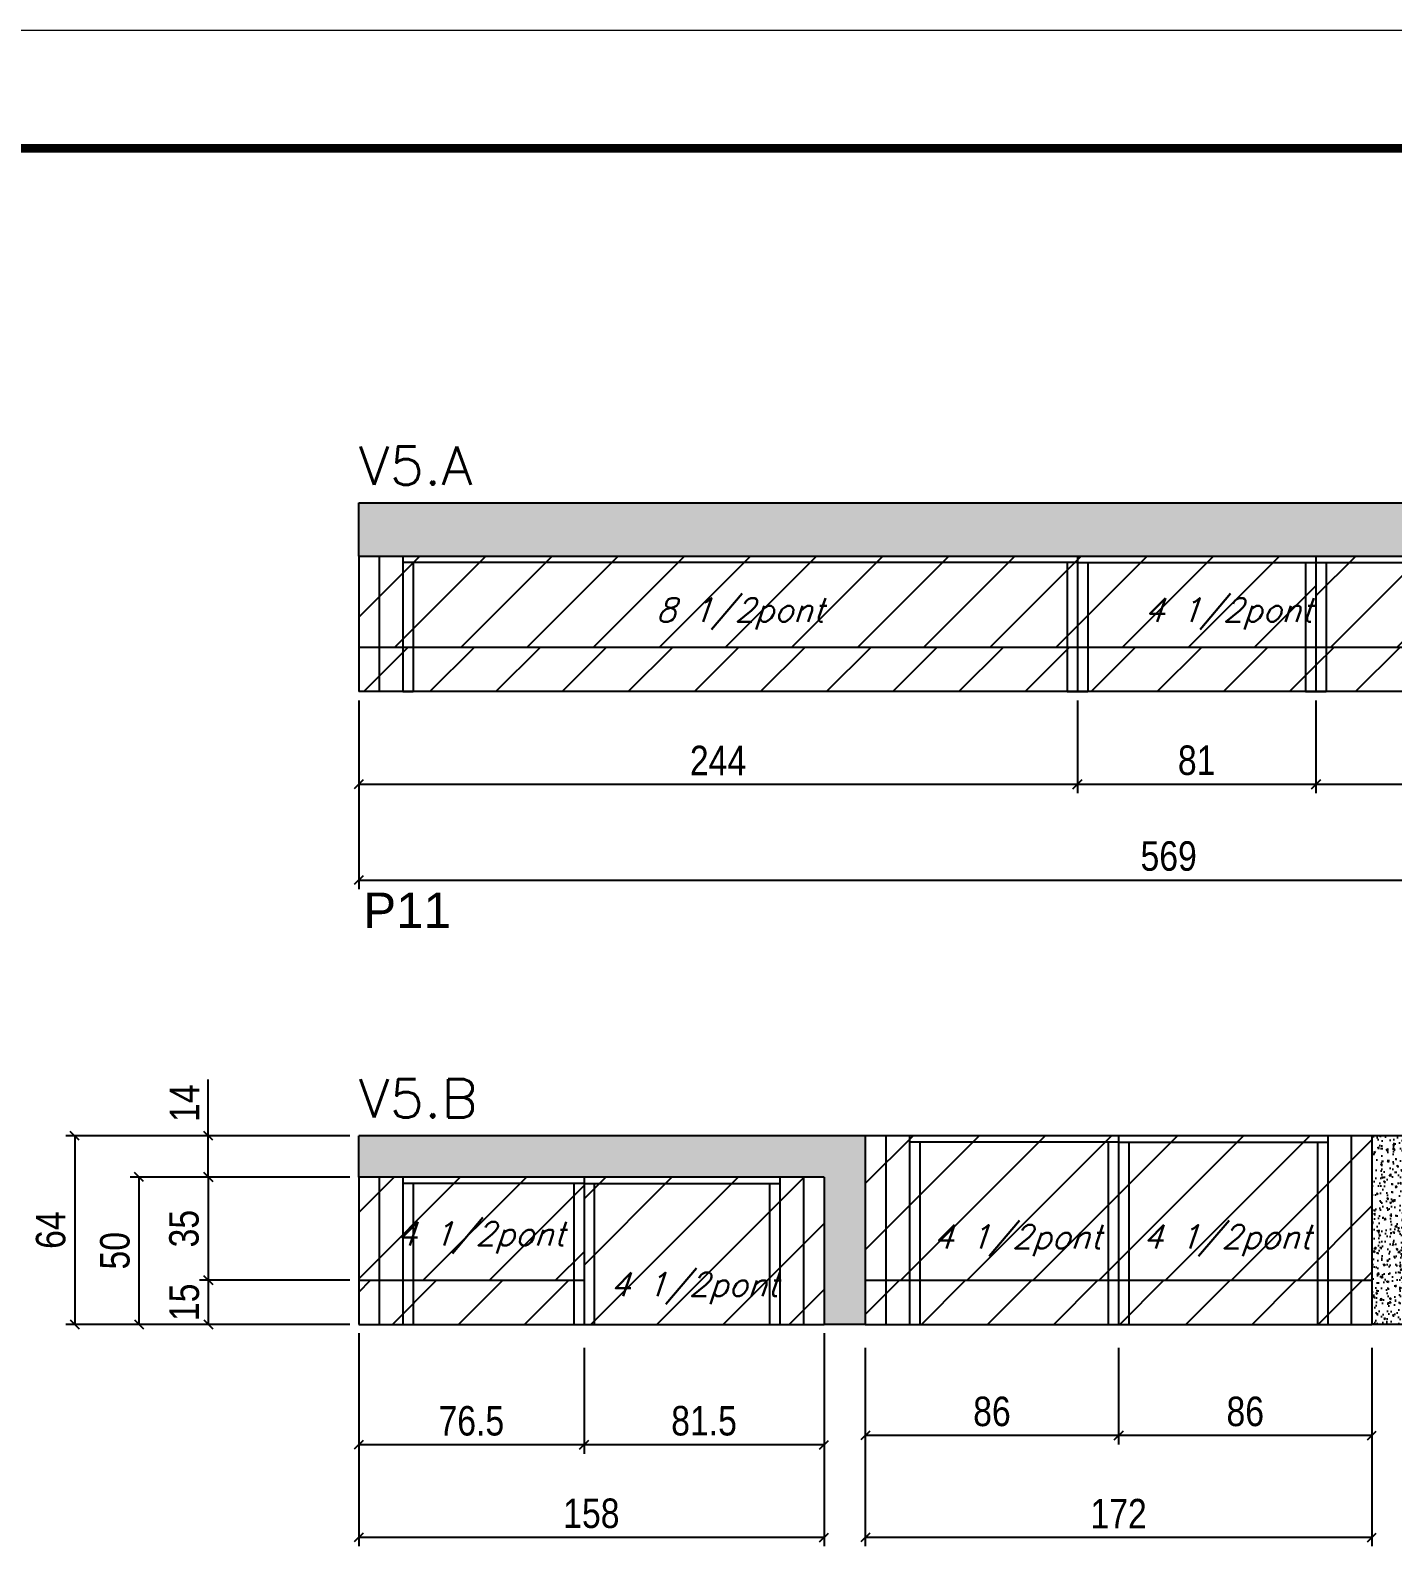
# Model space of a CAD drawing. Extents: x -10448 to -1189, y -11772 to 17235.
# Drawn here: x -9928 to -9466, y 12881 to 13399 of the extents above; entities that cross this region are included whole.
import ezdxf

# ---------------------------------------------------------------- set-up
doc = ezdxf.new("R2010")
doc.units = 0
doc.linetypes.add('DASHED', pattern=[0.75, 0.5, -0.25])
for name, color, linetype in [('5', 5, 'Continuous'), ('COTA', 241, 'Continuous'), ('Painéis', 200, 'Continuous'), ('Reaproveitamento', 251, 'Continuous'), ('SARR_2.2x7', 40, 'Continuous'), ('SARR_3.5x7', 81, 'Continuous'), ('texto', 7, 'Continuous')]:
    doc.layers.add(name, color=color, linetype=linetype)
for name, color, linetype, lineweight in [('Folhas', 255, 'Continuous', 9), ('SARRAFO DE PRESSAO', 251, 'DASHED', 9), ('Texto Seção', 7, 'Continuous', 15)]:
    doc.layers.add(name, color=color, linetype=linetype, lineweight=lineweight)
doc.styles.add('COTA TECNICA', font='techl___.ttf', dxfattribs={"height": 10})
doc.styles.add('REGUA-120', font='ROMANS.shx', dxfattribs={"height": 15})
doc.styles.add('Romans', font='romans.shx')
doc.styles.get("Standard").update_dxf_attribs({"font": 'arial.ttf'})
doc.dimstyles.new('PAINEL', dxfattribs={"dimtxt": 10, "dimasz": 3, "dimexe": 3, "dimexo": 3, "dimgap": 3, "dimtad": 1, "dimdec": 1, "dimzin": 12, "dimdsep": 46, "dimtxsty": 'COTA TECNICA', "dimblk1": 'OBLIQUE', "dimblk2": 'OBLIQUE', "dimsah": 1, "dimcen": 0.9, "dimclrd": 4, "dimclre": 4, "dimclrt": 240, "dimadec": 1, "dimazin": 3, "dimtfac": 1, "dimtdec": 1, "dimtmove": 0, "dimatfit": 3, "dimfxl": 1, "dimtolj": 1, "dimtzin": 12, "dimarcsym": 0})
pattern_1 = [(45, (-1598.5, 0), (-11.22532, 11.22532), [])]
pattern_2 = [(45, (-1593.5, 0), (-11.22532, 11.22532), [])]

# ---------------------------------------------------------------- blocks, each defined once
blk = doc.blocks.new('9999999999')
at = {"layer": 'Folhas'}
blk.add_lwpolyline([(98138.98, 34190.21), (99623.98, 34190.21), (99623.98, 35240.21), (98138.98, 35240.21)], close=True, dxfattribs=at)
at = {"layer": 'Folhas', "color": 30, "const_width": 3}
blk.add_lwpolyline([(98213.98, 34230.21), (99583.98, 34230.21), (99583.98, 35200.21), (98213.98, 35200.21)], close=True, dxfattribs=at)
blk = doc.blocks.new('_Oblique')
at = {"color": 0, "linetype": 'ByBlock', "lineweight": -2}
blk.add_line((-0.5, -0.5), (0.5, 0.5), dxfattribs=at)
blk = doc.blocks.new('*D255')
at = {"layer": 'COTA', "color": 4, "linetype": 'ByBlock', "lineweight": -2, "transparency": 16777216}
for p, q in [((-9817.01, 13171.16), (-9817.01, 13139.7)), ((-9573.01, 13171.16), (-9573.01, 13139.7)), ((-9817.01, 13142.7), (-9573.01, 13142.7))]:
    blk.add_line(p, q, dxfattribs=at)
at = {"layer": 'Defpoints', "color": 0, "linetype": 'ByBlock', "transparency": 16777216}
for p in [(-9817.01, 13174.16), (-9573.01, 13174.16), (-9573.01, 13142.7)]:
    blk.add_point(p, dxfattribs=at)
at = {"layer": 'COTA', "color": 4, "linetype": 'ByBlock', "lineweight": -2, "transparency": 16777216, "xscale": 3, "yscale": 3, "zscale": 3, "rotation": 180}
blk.add_blockref('_Oblique', (-9817.01, 13142.7), dxfattribs=at)
at = {"layer": 'COTA', "color": 4, "linetype": 'ByBlock', "lineweight": -2, "transparency": 16777216, "xscale": 3, "yscale": 3, "zscale": 3}
blk.add_blockref('_Oblique', (-9573.01, 13142.7), dxfattribs=at)
at = {"layer": 'COTA', "color": 240, "linetype": 'ByBlock', "transparency": 16777216, "insert": (-9695.01, 13150.77), "char_height": 10, "attachment_point": 5, "style": 'COTA TECNICA'}
blk.add_mtext('\\A1;244', dxfattribs=at)
blk = doc.blocks.new('*D256')
at = {"layer": 'COTA', "color": 4, "linetype": 'ByBlock', "lineweight": -2, "transparency": 16777216}
for p, q in [((-9573.01, 13171.16), (-9573.01, 13139.7)), ((-9492.01, 13171.16), (-9492.01, 13139.7)), ((-9573.01, 13142.7), (-9492.01, 13142.7))]:
    blk.add_line(p, q, dxfattribs=at)
at = {"layer": 'Defpoints', "color": 0, "linetype": 'ByBlock', "transparency": 16777216}
for p in [(-9573.01, 13174.16), (-9492.01, 13174.16), (-9492.01, 13142.7)]:
    blk.add_point(p, dxfattribs=at)
at = {"layer": 'COTA', "color": 4, "linetype": 'ByBlock', "lineweight": -2, "transparency": 16777216, "xscale": 3, "yscale": 3, "zscale": 3, "rotation": 180}
blk.add_blockref('_Oblique', (-9573.01, 13142.7), dxfattribs=at)
at = {"layer": 'COTA', "color": 4, "linetype": 'ByBlock', "lineweight": -2, "transparency": 16777216, "xscale": 3, "yscale": 3, "zscale": 3}
blk.add_blockref('_Oblique', (-9492.01, 13142.7), dxfattribs=at)
at = {"layer": 'COTA', "color": 240, "linetype": 'ByBlock', "transparency": 16777216, "insert": (-9532.51, 13150.79), "char_height": 10, "attachment_point": 5, "style": 'COTA TECNICA'}
blk.add_mtext('\\A1;81', dxfattribs=at)
blk = doc.blocks.new('*D257')
at = {"layer": 'COTA', "color": 4, "linetype": 'ByBlock', "lineweight": -2, "transparency": 16777216}
for p, q in [((-9492.01, 13171.16), (-9492.01, 13139.7)), ((-9248.01, 13171.16), (-9248.01, 13139.7)), ((-9492.01, 13142.7), (-9248.01, 13142.7))]:
    blk.add_line(p, q, dxfattribs=at)
at = {"layer": 'Defpoints', "color": 0, "linetype": 'ByBlock', "transparency": 16777216}
for p in [(-9492.01, 13174.16), (-9248.01, 13174.16), (-9248.01, 13142.7)]:
    blk.add_point(p, dxfattribs=at)
at = {"layer": 'COTA', "color": 4, "linetype": 'ByBlock', "lineweight": -2, "transparency": 16777216, "xscale": 3, "yscale": 3, "zscale": 3, "rotation": 180}
blk.add_blockref('_Oblique', (-9492.01, 13142.7), dxfattribs=at)
at = {"layer": 'COTA', "color": 4, "linetype": 'ByBlock', "lineweight": -2, "transparency": 16777216, "xscale": 3, "yscale": 3, "zscale": 3}
blk.add_blockref('_Oblique', (-9248.01, 13142.7), dxfattribs=at)
at = {"layer": 'COTA', "color": 240, "linetype": 'ByBlock', "transparency": 16777216, "insert": (-9370.01, 13150.77), "char_height": 10, "attachment_point": 5, "style": 'COTA TECNICA'}
blk.add_mtext('\\A1;244', dxfattribs=at)
blk = doc.blocks.new('*D258')
at = {"layer": 'COTA', "color": 4, "linetype": 'ByBlock', "lineweight": -2, "transparency": 16777216}
for p, q in [((-9817.01, 13156.16), (-9817.01, 13107.14)), ((-9248.01, 13156.16), (-9248.01, 13107.14)), ((-9817.01, 13110.14), (-9248.01, 13110.14))]:
    blk.add_line(p, q, dxfattribs=at)
at = {"layer": 'Defpoints', "color": 0, "linetype": 'ByBlock', "transparency": 16777216}
for p in [(-9817.01, 13159.16), (-9248.01, 13159.16), (-9248.01, 13110.14)]:
    blk.add_point(p, dxfattribs=at)
at = {"layer": 'COTA', "color": 4, "linetype": 'ByBlock', "lineweight": -2, "transparency": 16777216, "xscale": 3, "yscale": 3, "zscale": 3, "rotation": 180}
blk.add_blockref('_Oblique', (-9817.01, 13110.14), dxfattribs=at)
at = {"layer": 'COTA', "color": 4, "linetype": 'ByBlock', "lineweight": -2, "transparency": 16777216, "xscale": 3, "yscale": 3, "zscale": 3}
blk.add_blockref('_Oblique', (-9248.01, 13110.14), dxfattribs=at)
at = {"layer": 'COTA', "color": 240, "linetype": 'ByBlock', "transparency": 16777216, "insert": (-9542.01, 13118.28), "char_height": 10, "attachment_point": 5, "style": 'COTA TECNICA'}
blk.add_mtext('\\A1;569', dxfattribs=at)
blk = doc.blocks.new('*D242')
at = {"layer": 'COTA', "color": 4, "linetype": 'ByBlock', "lineweight": -2, "transparency": 16777216}
for p, q in [((-9740.51, 12951.39), (-9740.51, 12915.51)), ((-9659.01, 12951.39), (-9659.01, 12915.51)), ((-9659.01, 12918.51), (-9740.51, 12918.51))]:
    blk.add_line(p, q, dxfattribs=at)
at = {"layer": 'Defpoints', "color": 0, "linetype": 'ByBlock', "transparency": 16777216}
for p in [(-9740.51, 12954.39), (-9659.01, 12954.39), (-9740.51, 12918.51)]:
    blk.add_point(p, dxfattribs=at)
at = {"layer": 'COTA', "color": 4, "linetype": 'ByBlock', "lineweight": -2, "transparency": 16777216, "xscale": 3, "yscale": 3, "zscale": 3, "rotation": 180}
blk.add_blockref('_Oblique', (-9740.51, 12918.51), dxfattribs=at)
at = {"layer": 'COTA', "color": 4, "linetype": 'ByBlock', "lineweight": -2, "transparency": 16777216, "xscale": 3, "yscale": 3, "zscale": 3}
blk.add_blockref('_Oblique', (-9659.01, 12918.51), dxfattribs=at)
at = {"layer": 'COTA', "color": 240, "linetype": 'ByBlock', "transparency": 16777216, "insert": (-9699.76, 12926.64), "char_height": 10, "attachment_point": 5, "style": 'COTA TECNICA'}
blk.add_mtext('\\A1;81.5', dxfattribs=at)
blk = doc.blocks.new('*D243')
at = {"layer": 'COTA', "color": 4, "linetype": 'ByBlock', "lineweight": -2, "transparency": 16777216}
for p, q in [((-9817.01, 12951.39), (-9817.01, 12915.51)), ((-9740.51, 12951.39), (-9740.51, 12915.51)), ((-9740.51, 12918.51), (-9817.01, 12918.51))]:
    blk.add_line(p, q, dxfattribs=at)
at = {"layer": 'Defpoints', "color": 0, "linetype": 'ByBlock', "transparency": 16777216}
for p in [(-9817.01, 12954.39), (-9740.51, 12954.39), (-9817.01, 12918.51)]:
    blk.add_point(p, dxfattribs=at)
at = {"layer": 'COTA', "color": 4, "linetype": 'ByBlock', "lineweight": -2, "transparency": 16777216, "xscale": 3, "yscale": 3, "zscale": 3, "rotation": 180}
blk.add_blockref('_Oblique', (-9817.01, 12918.51), dxfattribs=at)
at = {"layer": 'COTA', "color": 4, "linetype": 'ByBlock', "lineweight": -2, "transparency": 16777216, "xscale": 3, "yscale": 3, "zscale": 3}
blk.add_blockref('_Oblique', (-9740.51, 12918.51), dxfattribs=at)
at = {"layer": 'COTA', "color": 240, "linetype": 'ByBlock', "transparency": 16777216, "insert": (-9778.76, 12926.62), "char_height": 10, "attachment_point": 5, "style": 'COTA TECNICA'}
blk.add_mtext('\\A1;76.5', dxfattribs=at)
blk = doc.blocks.new('*D244')
at = {"layer": 'COTA', "color": 4, "linetype": 'ByBlock', "lineweight": -2, "transparency": 16777216}
for p, q in [((-9817.01, 12956.39), (-9817.01, 12884.1)), ((-9659.01, 12956.39), (-9659.01, 12884.1)), ((-9659.01, 12887.1), (-9817.01, 12887.1))]:
    blk.add_line(p, q, dxfattribs=at)
at = {"layer": 'Defpoints', "color": 0, "linetype": 'ByBlock', "transparency": 16777216}
for p in [(-9817.01, 12959.39), (-9659.01, 12959.39), (-9817.01, 12887.1)]:
    blk.add_point(p, dxfattribs=at)
at = {"layer": 'COTA', "color": 4, "linetype": 'ByBlock', "lineweight": -2, "transparency": 16777216, "xscale": 3, "yscale": 3, "zscale": 3, "rotation": 180}
blk.add_blockref('_Oblique', (-9817.01, 12887.1), dxfattribs=at)
at = {"layer": 'COTA', "color": 4, "linetype": 'ByBlock', "lineweight": -2, "transparency": 16777216, "xscale": 3, "yscale": 3, "zscale": 3}
blk.add_blockref('_Oblique', (-9659.01, 12887.1), dxfattribs=at)
at = {"layer": 'COTA', "color": 240, "linetype": 'ByBlock', "transparency": 16777216, "insert": (-9738.01, 12895.23), "char_height": 10, "attachment_point": 5, "style": 'COTA TECNICA'}
blk.add_mtext('\\A1;158', dxfattribs=at)
blk = doc.blocks.new('*D260')
at = {"layer": 'COTA', "color": 4, "linetype": 'ByBlock', "lineweight": -2, "transparency": 16777216}
for p, q in [((-9820.01, 13009.39), (-9871.06, 13009.39)), ((-9868.06, 13009.39), (-9868.06, 12974.39)), ((-9820.01, 12974.39), (-9871.06, 12974.39))]:
    blk.add_line(p, q, dxfattribs=at)
at = {"layer": 'Defpoints', "color": 0, "linetype": 'ByBlock', "transparency": 16777216}
for p in [(-9817.01, 13009.39), (-9868.06, 12974.39), (-9817.01, 12974.39)]:
    blk.add_point(p, dxfattribs=at)
at = {"layer": 'COTA', "color": 4, "linetype": 'ByBlock', "lineweight": -2, "transparency": 16777216, "xscale": 3, "yscale": 3, "zscale": 3}
for p, rotation in [((-9868.06, 13009.39), 90), ((-9868.06, 12974.39), 270)]:
    blk.add_blockref('_Oblique', p, dxfattribs=dict(at, rotation=rotation))
at = {"layer": 'COTA', "color": 240, "linetype": 'ByBlock', "transparency": 16777216, "insert": (-9876.28, 12991.89), "char_height": 10, "attachment_point": 5, "rotation": 90, "style": 'COTA TECNICA'}
blk.add_mtext('\\A1;35', dxfattribs=at)
blk = doc.blocks.new('*D261')
at = {"layer": 'COTA', "color": 4, "linetype": 'ByBlock', "lineweight": -2, "transparency": 16777216}
for p, q in [((-9868.06, 13023.39), (-9868.06, 13042.51)), ((-9820.01, 13023.39), (-9871.06, 13023.39)), ((-9868.06, 13009.39), (-9868.06, 13023.39)), ((-9820.01, 13009.39), (-9871.06, 13009.39))]:
    blk.add_line(p, q, dxfattribs=at)
at = {"layer": 'Defpoints', "color": 0, "linetype": 'ByBlock', "transparency": 16777216}
for p in [(-9868.06, 13023.39), (-9817.01, 13023.39), (-9817.01, 13009.39)]:
    blk.add_point(p, dxfattribs=at)
at = {"layer": 'COTA', "color": 4, "linetype": 'ByBlock', "lineweight": -2, "transparency": 16777216, "xscale": 3, "yscale": 3, "zscale": 3}
for p, rotation in [((-9868.06, 13023.39), 90), ((-9868.06, 13009.39), 270)]:
    blk.add_blockref('_Oblique', p, dxfattribs=dict(at, rotation=rotation))
at = {"layer": 'COTA', "color": 240, "linetype": 'ByBlock', "transparency": 16777216, "insert": (-9876.13, 13034.45), "char_height": 10, "attachment_point": 5, "rotation": 90, "style": 'COTA TECNICA'}
blk.add_mtext('\\A1;14', dxfattribs=at)
blk = doc.blocks.new('*D245')
at = {"layer": 'COTA', "color": 4, "linetype": 'ByBlock', "lineweight": -2, "transparency": 16777216}
for p, q in [((-9820.01, 13023.39), (-9916.43, 13023.39)), ((-9913.43, 13023.39), (-9913.43, 12959.39)), ((-9820.01, 12959.39), (-9916.43, 12959.39))]:
    blk.add_line(p, q, dxfattribs=at)
at = {"layer": 'Defpoints', "color": 0, "linetype": 'ByBlock', "transparency": 16777216}
for p in [(-9817.01, 13023.39), (-9913.43, 12959.39), (-9817.01, 12959.39)]:
    blk.add_point(p, dxfattribs=at)
at = {"layer": 'COTA', "color": 4, "linetype": 'ByBlock', "lineweight": -2, "transparency": 16777216, "xscale": 3, "yscale": 3, "zscale": 3}
for p, rotation in [((-9913.43, 13023.39), 90), ((-9913.43, 12959.39), 270)]:
    blk.add_blockref('_Oblique', p, dxfattribs=dict(at, rotation=rotation))
at = {"layer": 'COTA', "color": 240, "linetype": 'ByBlock', "transparency": 16777216, "insert": (-9921.53, 12991.39), "char_height": 10, "attachment_point": 5, "rotation": 90, "style": 'COTA TECNICA'}
blk.add_mtext('\\A1;64', dxfattribs=at)
blk = doc.blocks.new('*D246')
at = {"layer": 'COTA', "color": 4, "linetype": 'ByBlock', "lineweight": -2, "transparency": 16777216}
for p, q in [((-9559.01, 12951.39), (-9559.01, 12918.69)), ((-9473.01, 12951.39), (-9473.01, 12918.69)), ((-9473.01, 12921.69), (-9559.01, 12921.69))]:
    blk.add_line(p, q, dxfattribs=at)
at = {"layer": 'Defpoints', "color": 0, "linetype": 'ByBlock', "transparency": 16777216}
for p in [(-9559.01, 12954.39), (-9473.01, 12954.39), (-9559.01, 12921.69)]:
    blk.add_point(p, dxfattribs=at)
at = {"layer": 'COTA', "color": 4, "linetype": 'ByBlock', "lineweight": -2, "transparency": 16777216, "xscale": 3, "yscale": 3, "zscale": 3, "rotation": 180}
blk.add_blockref('_Oblique', (-9559.01, 12921.69), dxfattribs=at)
at = {"layer": 'COTA', "color": 4, "linetype": 'ByBlock', "lineweight": -2, "transparency": 16777216, "xscale": 3, "yscale": 3, "zscale": 3}
blk.add_blockref('_Oblique', (-9473.01, 12921.69), dxfattribs=at)
at = {"layer": 'COTA', "color": 240, "linetype": 'ByBlock', "transparency": 16777216, "insert": (-9516.01, 12929.81), "char_height": 10, "attachment_point": 5, "style": 'COTA TECNICA'}
blk.add_mtext('\\A1;86', dxfattribs=at)
blk = doc.blocks.new('*D247')
at = {"layer": 'COTA', "color": 4, "linetype": 'ByBlock', "lineweight": -2, "transparency": 16777216}
for p, q in [((-9645.01, 12951.39), (-9645.01, 12918.69)), ((-9559.01, 12951.39), (-9559.01, 12918.69)), ((-9559.01, 12921.69), (-9645.01, 12921.69))]:
    blk.add_line(p, q, dxfattribs=at)
at = {"layer": 'Defpoints', "color": 0, "linetype": 'ByBlock', "transparency": 16777216}
for p in [(-9645.01, 12954.39), (-9559.01, 12954.39), (-9645.01, 12921.69)]:
    blk.add_point(p, dxfattribs=at)
at = {"layer": 'COTA', "color": 4, "linetype": 'ByBlock', "lineweight": -2, "transparency": 16777216, "xscale": 3, "yscale": 3, "zscale": 3, "rotation": 180}
blk.add_blockref('_Oblique', (-9645.01, 12921.69), dxfattribs=at)
at = {"layer": 'COTA', "color": 4, "linetype": 'ByBlock', "lineweight": -2, "transparency": 16777216, "xscale": 3, "yscale": 3, "zscale": 3}
blk.add_blockref('_Oblique', (-9559.01, 12921.69), dxfattribs=at)
at = {"layer": 'COTA', "color": 240, "linetype": 'ByBlock', "transparency": 16777216, "insert": (-9602.01, 12929.81), "char_height": 10, "attachment_point": 5, "style": 'COTA TECNICA'}
blk.add_mtext('\\A1;86', dxfattribs=at)
blk = doc.blocks.new('*D248')
at = {"layer": 'COTA', "color": 4, "linetype": 'ByBlock', "lineweight": -2, "transparency": 16777216}
for p, q in [((-9645.01, 12921.39), (-9645.01, 12884.1)), ((-9473.01, 12921.39), (-9473.01, 12884.1)), ((-9473.01, 12887.1), (-9645.01, 12887.1))]:
    blk.add_line(p, q, dxfattribs=at)
at = {"layer": 'Defpoints', "color": 0, "linetype": 'ByBlock', "transparency": 16777216}
for p in [(-9645.01, 12924.39), (-9473.01, 12924.39), (-9645.01, 12887.1)]:
    blk.add_point(p, dxfattribs=at)
at = {"layer": 'COTA', "color": 4, "linetype": 'ByBlock', "lineweight": -2, "transparency": 16777216, "xscale": 3, "yscale": 3, "zscale": 3, "rotation": 180}
blk.add_blockref('_Oblique', (-9645.01, 12887.1), dxfattribs=at)
at = {"layer": 'COTA', "color": 4, "linetype": 'ByBlock', "lineweight": -2, "transparency": 16777216, "xscale": 3, "yscale": 3, "zscale": 3}
blk.add_blockref('_Oblique', (-9473.01, 12887.1), dxfattribs=at)
at = {"layer": 'COTA', "color": 240, "linetype": 'ByBlock', "transparency": 16777216, "insert": (-9559.01, 12895.17), "char_height": 10, "attachment_point": 5, "style": 'COTA TECNICA'}
blk.add_mtext('\\A1;172', dxfattribs=at)
blk = doc.blocks.new('*D249')
at = {"layer": 'COTA', "color": 4, "lineweight": -2, "transparency": 16777216}
for p, q in [((-9820.01, 12974.39), (-9871.06, 12974.39)), ((-9868.06, 12974.39), (-9868.06, 12959.39)), ((-9820.01, 12959.39), (-9871.06, 12959.39))]:
    blk.add_line(p, q, dxfattribs=at)
at = {"layer": 'Defpoints', "color": 0, "transparency": 16777216}
for p in [(-9817.01, 12974.39), (-9868.06, 12959.39), (-9817.01, 12959.39)]:
    blk.add_point(p, dxfattribs=at)
at = {"layer": 'COTA', "color": 4, "lineweight": -2, "transparency": 16777216, "xscale": 3, "yscale": 3, "zscale": 3}
for p, rotation in [((-9868.06, 12974.39), 90), ((-9868.06, 12959.39), 270)]:
    blk.add_blockref('_Oblique', p, dxfattribs=dict(at, rotation=rotation))
at = {"layer": 'COTA', "color": 240, "transparency": 16777216, "insert": (-9876.17, 12966.89), "char_height": 10, "attachment_point": 5, "rotation": 90, "style": 'COTA TECNICA'}
blk.add_mtext('\\A1;15', dxfattribs=at)
blk = doc.blocks.new('*D266')
at = {"layer": 'COTA', "color": 4, "lineweight": -2, "transparency": 16777216}
for p, q in [((-9820.01, 13009.39), (-9894.62, 13009.39)), ((-9891.62, 13009.39), (-9891.62, 12959.39)), ((-9820.01, 12959.39), (-9894.62, 12959.39))]:
    blk.add_line(p, q, dxfattribs=at)
at = {"layer": 'Defpoints', "color": 0, "transparency": 16777216}
for p in [(-9817.01, 13009.39), (-9891.62, 12959.39), (-9817.01, 12959.39)]:
    blk.add_point(p, dxfattribs=at)
at = {"layer": 'COTA', "color": 4, "lineweight": -2, "transparency": 16777216, "xscale": 3, "yscale": 3, "zscale": 3}
for p, rotation in [((-9891.62, 13009.39), 90), ((-9891.62, 12959.39), 270)]:
    blk.add_blockref('_Oblique', p, dxfattribs=dict(at, rotation=rotation))
at = {"layer": 'COTA', "color": 240, "transparency": 16777216, "insert": (-9899.73, 12984.39), "char_height": 10, "attachment_point": 5, "rotation": 90, "style": 'COTA TECNICA'}
blk.add_mtext('\\A1;50', dxfattribs=at)

msp = doc.modelspace()

# ---------------------------------------------------------------- hatches: boundary and pattern name
at = {"layer": 'COTA', "linetype": 'ByBlock'}
h = msp.add_hatch(dxfattribs=at)
h.set_pattern_fill('AR-CONC', color=256, scale=0.03)
h.set_pattern_definition([(50, (-142652.7827, -19539.893), (5.46554007, -0.47817257), [0.5715, -6.2865]), (355, (-142652.7827, -19539.893), (-1.05730264, 5.73170536), [0.4572, -5.02921753]), (100.4514447, (-142652.327, -19539.9327), (4.40823741, 5.25353256), [0.48570026, -5.34270734]), (46.1842, (-142652.783, -19538.369), (8.13237123, -1.26126984), [0.85725, -9.42975]), (96.6355576, (-142652.105, -19538.474), (7.122124, 7.42278374), [0.7285507, -8.01406824]), (351.184151, (-142652.783, -19538.369), (7.122124, 7.42278374), [0.685799, -7.54379196]), (21, (-142652.0207, -19538.75), (4.54843174, -3.06795595), [0.5715, -6.2865]), (326, (-142652.0207, -19538.75), (1.85406085, 5.52563898), [0.4572, -5.0292]), (71.451445, (-142651.6417, -19539.0055), (6.40249258, 2.45768307), [0.48570026, -5.34269813]), (37.5, (-142652.7827, -19539.8929), (0.092658098, 2.536651166), [0, -4.96824, 0, -5.1054, 0, -5.04825]), (7.5, (-142652.7827, -19539.8929), (2.004589875, 3.005417245), [0, -2.91084, 0, -4.85394, 0, -1.92405]), (327.5, (-142654.482, -19539.8929), (4.067717855, -0.17186232), [0, -1.905, 0, -5.9436, 0, -7.8867]), (317.5, (-142655.244, -19539.893), (4.44387544, 0.76279473), [0, -2.4765, 0, -3.94716, 0, -5.6007])])
h.paths.add_polyline_path([(-9817.01, 13238.16), (-9817.01, 13220.16), (-9248.01, 13220.16), (-9248.01, 13238.16)])
h = msp.add_hatch(dxfattribs=at)
h.set_pattern_fill('AR-CONC', color=256, scale=0.03)
h.set_pattern_definition([(50, (-142652.7827, -18395.9775), (5.46554007, -0.47817257), [0.5715, -6.2865]), (355, (-142652.7827, -18395.9775), (-1.05730264, 5.73170536), [0.4572, -5.02921753]), (100.4514447, (-142652.327, -18396.0174), (4.40823741, 5.25353256), [0.48570026, -5.34270734]), (46.1842, (-142652.783, -18394.4535), (8.13237123, -1.26126984), [0.85725, -9.42975]), (96.6355576, (-142652.105, -18394.559), (7.122124, 7.42278374), [0.7285507, -8.01406824]), (351.184151, (-142652.783, -18394.4535), (7.122124, 7.42278374), [0.685799, -7.54379196]), (21, (-142652.0207, -18394.8345), (4.54843174, -3.06795595), [0.5715, -6.2865]), (326, (-142652.0207, -18394.8345), (1.85406085, 5.52563898), [0.4572, -5.0292]), (71.451445, (-142651.6417, -18395.09), (6.40249258, 2.45768307), [0.48570026, -5.34269813]), (37.5, (-142652.7827, -18395.9775), (0.092658098, 2.536651166), [0, -4.96824, 0, -5.1054, 0, -5.04825]), (7.5, (-142652.7827, -18395.9775), (2.004589875, 3.005417245), [0, -2.91084, 0, -4.85394, 0, -1.92405]), (327.5, (-142654.482, -18395.9775), (4.067717855, -0.17186232), [0, -1.905, 0, -5.9436, 0, -7.8867]), (317.5, (-142655.244, -18395.9775), (4.44387544, 0.76279473), [0, -2.4765, 0, -3.94716, 0, -5.6007])])
h.paths.add_polyline_path([(-9659.01, 12959.39), (-9645.01, 12959.39), (-9645.01, 13023.39), (-9817.01, 13023.39), (-9817.01, 13009.39), (-9659.01, 13009.39)])
h = msp.add_hatch(dxfattribs=at)
h.set_pattern_fill('AR-CONC', color=256, scale=0.03)
h.set_pattern_definition([(50, (-142647.7827, -18395.9775), (5.46554007, -0.47817257), [0.5715, -6.2865]), (355, (-142647.7827, -18395.9775), (-1.05730264, 5.73170536), [0.4572, -5.02921753]), (100.4514447, (-142647.327, -18396.0174), (4.40823741, 5.25353256), [0.48570026, -5.34270734]), (46.1842, (-142647.783, -18394.4535), (8.13237123, -1.26126984), [0.85725, -9.42975]), (96.6355576, (-142647.105, -18394.559), (7.122124, 7.42278374), [0.7285507, -8.01406824]), (351.184151, (-142647.783, -18394.4535), (7.122124, 7.42278374), [0.685799, -7.54379196]), (21, (-142647.0207, -18394.8345), (4.54843174, -3.06795595), [0.5715, -6.2865]), (326, (-142647.0207, -18394.8345), (1.85406085, 5.52563898), [0.4572, -5.0292]), (71.451445, (-142646.6417, -18395.09), (6.40249258, 2.45768307), [0.48570026, -5.34269813]), (37.5, (-142647.7827, -18395.9775), (0.092658098, 2.536651166), [0, -4.96824, 0, -5.1054, 0, -5.04825]), (7.5, (-142647.7827, -18395.9775), (2.004589875, 3.005417245), [0, -2.91084, 0, -4.85394, 0, -1.92405]), (327.5, (-142649.482, -18395.9775), (4.067717855, -0.17186232), [0, -1.905, 0, -5.9436, 0, -7.8867]), (317.5, (-142650.244, -18395.9775), (4.44387544, 0.76279473), [0, -2.4765, 0, -3.94716, 0, -5.6007])])
h.paths.add_polyline_path([(-9473.01, 12959.39), (-9459.01, 12959.39), (-9459.01, 13023.39), (-9473.01, 13023.39)])
at = {"layer": 'Reaproveitamento'}
h = msp.add_hatch(dxfattribs=at)
h.set_pattern_fill('ANSI31', color=256, scale=5)
h.set_pattern_definition(pattern_1)
h.paths.add_polyline_path([(-9573.01, 13189.16), (-9573.01, 13220.16), (-9817.01, 13220.16), (-9817.01, 13189.16)])
h = msp.add_hatch(dxfattribs=at)
h.set_pattern_fill('ANSI31', color=256, scale=5)
h.set_pattern_definition(pattern_1)
h.paths.add_polyline_path([(-9492.01, 13189.16), (-9492.01, 13220.16), (-9573.01, 13220.16), (-9573.01, 13189.16)])
h = msp.add_hatch(dxfattribs=at)
h.set_pattern_fill('ANSI31', color=256, scale=5)
h.set_pattern_definition([(45, (-1617.5, 0), (-11.22532, 11.22532), [])])
h.paths.add_polyline_path([(-9248.01, 13189.16), (-9248.01, 13220.16), (-9492.01, 13220.16), (-9492.01, 13189.16)])
h = msp.add_hatch(dxfattribs=at)
h.set_pattern_fill('ANSI31', color=256, scale=5)
h.paths.add_polyline_path([(-9817.01, 13189.16), (-9817.01, 13174.16), (-9573.01, 13174.16), (-9573.01, 13189.16)])
h = msp.add_hatch(dxfattribs=at)
h.set_pattern_fill('ANSI31', color=256, scale=5)
h.paths.add_polyline_path([(-9492.01, 13174.16), (-9492.01, 13189.16), (-9573.01, 13189.16), (-9573.01, 13174.16)])
h = msp.add_hatch(dxfattribs=at)
h.set_pattern_fill('ANSI31', color=256, scale=5)
h.paths.add_polyline_path([(-9492.01, 13189.16), (-9492.01, 13174.16), (-9248.01, 13174.16), (-9248.01, 13189.16)])
h = msp.add_hatch(dxfattribs=at)
h.set_pattern_fill('ANSI31', color=256, scale=5)
h.set_pattern_definition(pattern_2)
h.paths.add_polyline_path([(-9645.01, 13023.39), (-9645.01, 12974.39), (-9559.01, 12974.39), (-9559.01, 13023.39)])
h = msp.add_hatch(dxfattribs=at)
h.set_pattern_fill('ANSI31', color=256, scale=5)
h.set_pattern_definition(pattern_2)
h.paths.add_polyline_path([(-9559.01, 13023.39), (-9559.01, 12974.39), (-9473.01, 12974.39), (-9473.01, 13023.39)])
h = msp.add_hatch(dxfattribs=at)
h.set_pattern_fill('ANSI31', color=256, scale=5)
h.set_pattern_definition(pattern_1)
h.paths.add_polyline_path([(-9740.51, 12974.39), (-9740.51, 13009.39), (-9817.01, 13009.39), (-9817.01, 12974.39)])
h = msp.add_hatch(dxfattribs=at)
h.set_pattern_fill('ANSI31', color=256, scale=5)
h.paths.add_polyline_path([(-9659.01, 12959.39), (-9659.01, 13009.39), (-9740.51, 13009.39), (-9740.51, 12959.39)])
h = msp.add_hatch(dxfattribs=at)
h.set_pattern_fill('ANSI31', color=256, scale=5)
h.paths.add_polyline_path([(-9740.51, 12959.39), (-9740.51, 12974.39), (-9817.01, 12974.39), (-9817.01, 12959.39)])
h = msp.add_hatch(dxfattribs=at)
h.set_pattern_fill('ANSI31', color=256, scale=5)
h.paths.add_polyline_path([(-9645.01, 12974.39), (-9645.01, 12959.39), (-9559.01, 12959.39), (-9559.01, 12974.39)])
h = msp.add_hatch(dxfattribs=at)
h.set_pattern_fill('ANSI31', color=256, scale=5)
h.paths.add_polyline_path([(-9473.01, 12959.39), (-9473.01, 12974.39), (-9559.01, 12974.39), (-9559.01, 12959.39)])

# ---------------------------------------------------------------- linework, layer by layer
at = {"layer": 'COTA', "linetype": 'ByBlock'}
for p, q in [((-9817.01, 13220.16), (-9817.01, 13238.16)), ((-9817.01, 13238.16), (-9248.01, 13238.16)), ((-9645.01, 13023.39), (-9817.01, 13023.39)), ((-9817.01, 13009.39), (-9817.01, 13023.39)), ((-9459.01, 13023.39), (-9473.01, 13023.39)), ((-9645.01, 12959.39), (-9659.01, 12959.39)), ((-9459.01, 12959.39), (-9473.01, 12959.39))]:
    msp.add_line(p, q, dxfattribs=at)
at = {"layer": 'Painéis'}
for p, q in [((-9817.01, 13220.16), (-9248.01, 13220.16)), ((-9817.01, 13220.16), (-9817.01, 13174.16)), ((-9573.01, 13220.16), (-9573.01, 13174.16)), ((-9492.01, 13220.16), (-9492.01, 13174.16)), ((-9248.01, 13189.16), (-9817.01, 13189.16)), ((-9248.01, 13174.16), (-9817.01, 13174.16)), ((-9473.01, 13023.39), (-9645.01, 13023.39)), ((-9645.01, 13023.39), (-9645.01, 12959.39)), ((-9559.01, 13023.39), (-9559.01, 12959.39)), ((-9473.01, 13023.39), (-9473.01, 12959.39)), ((-9659.01, 13009.39), (-9817.01, 13009.39)), ((-9817.01, 13009.39), (-9817.01, 12959.39)), ((-9740.51, 13009.39), (-9740.51, 12959.39)), ((-9659.01, 13009.39), (-9659.01, 12959.39)), ((-9817.01, 12974.39), (-9740.51, 12974.39)), ((-9645.01, 12974.39), (-9473.01, 12974.39)), ((-9817.01, 12959.39), (-9659.01, 12959.39)), ((-9645.01, 12959.39), (-9473.01, 12959.39))]:
    msp.add_line(p, q, dxfattribs=at)
at = {"layer": 'SARR_2.2x7', "linetype": 'Continuous'}
for p, q in [((-9810.01, 13220.16), (-9810.01, 13189.16)), ((-9573.01, 13217.96), (-9802.01, 13217.96)), ((-9573.01, 13217.96), (-9492.01, 13217.96)), ((-9492.01, 13217.96), (-9263.01, 13217.96)), ((-9810.01, 13189.16), (-9810.01, 13174.16)), ((-9638.01, 13023.39), (-9638.01, 12974.39)), ((-9480.01, 13023.39), (-9480.01, 12974.39)), ((-9559.01, 13021.19), (-9630.01, 13021.19)), ((-9559.01, 13021.19), (-9488.01, 13021.19)), ((-9810.01, 13009.39), (-9810.01, 12974.39)), ((-9666.01, 13009.39), (-9666.01, 12959.39)), ((-9740.51, 13007.19), (-9802.01, 13007.19)), ((-9740.51, 13007.19), (-9674.01, 13007.19)), ((-9810.01, 12974.39), (-9810.01, 12959.39)), ((-9638.01, 12974.39), (-9638.01, 12959.39)), ((-9480.01, 12974.39), (-9480.01, 12959.39))]:
    msp.add_line(p, q, dxfattribs=at)
at = {"layer": 'SARR_3.5x7'}
for p, q in [((-9802.01, 13220.16), (-9802.01, 13174.16)), ((-9798.51, 13217.96), (-9798.51, 13174.16)), ((-9576.51, 13217.96), (-9576.51, 13174.16)), ((-9569.51, 13217.96), (-9569.51, 13174.16)), ((-9495.51, 13217.96), (-9495.51, 13174.16)), ((-9488.51, 13217.96), (-9488.51, 13174.16)), ((-9573.01, 13189.16), (-9573.01, 13174.16)), ((-9492.01, 13189.16), (-9492.01, 13174.16)), ((-9802.01, 13174.16), (-9798.51, 13174.16)), ((-9576.51, 13174.16), (-9569.51, 13174.16)), ((-9495.51, 13174.16), (-9488.51, 13174.16)), ((-9630.01, 13023.39), (-9630.01, 12959.39)), ((-9488.01, 13023.39), (-9488.01, 12959.39)), ((-9626.51, 13021.19), (-9626.51, 12959.39)), ((-9562.51, 13021.19), (-9562.51, 12959.39)), ((-9555.51, 13021.19), (-9555.51, 12959.39)), ((-9491.51, 13021.19), (-9491.51, 12959.39)), ((-9802.01, 13009.39), (-9802.01, 12959.39)), ((-9674.01, 13009.39), (-9674.01, 12959.39)), ((-9798.51, 13007.19), (-9798.51, 12959.39)), ((-9744.01, 13007.19), (-9744.01, 12959.39)), ((-9737.01, 13007.19), (-9737.01, 12959.39)), ((-9677.51, 13007.19), (-9677.51, 12959.39)), ((-9740.51, 12974.39), (-9740.51, 12959.39)), ((-9559.01, 12974.39), (-9559.01, 12959.39)), ((-9802.01, 12959.39), (-9798.51, 12959.39)), ((-9744.01, 12959.39), (-9737.01, 12959.39)), ((-9677.51, 12959.39), (-9674.01, 12959.39)), ((-9630.01, 12959.39), (-9626.51, 12959.39)), ((-9562.51, 12959.39), (-9555.51, 12959.39)), ((-9491.51, 12959.39), (-9488.01, 12959.39))]:
    msp.add_line(p, q, dxfattribs=at)

# ---------------------------------------------------------------- block references
at = {"layer": 'SARRAFO DE PRESSAO', "color": 6, "linetype": 'ByBlock'}
msp.add_blockref('9999999999', (-108587.26, -21841.7), dxfattribs=at)

# ---------------------------------------------------------------- texts
at = {"layer": '5', "linetype": 'Continuous'}
msp.add_text('P11', height=12, rotation=0, dxfattribs=at).set_placement((-9815.48, 13093.93))
at = {"layer": 'texto', "color": 2, "char_height": 8, "attachment_point": 5, "style": 'Romans'}
for s, insert in [('{\\Q19;\\C256;8 1/2pont}', (-9687.51, 13200.54)), ('{\\Q19;\\C256;4 1/2pont}', (-9521.71, 13200.54)), ('{\\Q19;\\C256;4 1/2pont}', (-9775.52, 12988.84)), ('{\\Q19;\\C256;4 1/2pont}', (-9593.31, 12987.83)), ('{\\Q19;\\C256;4 1/2pont}', (-9522.22, 12987.83)), ('{\\Q19;\\C256;4 1/2pont}', (-9703.03, 12971.64))]:
    msp.add_mtext(s, dxfattribs=dict(at, insert=insert))
at = {"layer": 'Texto Seção', "style": 'REGUA-120', "width": 1.05}
for s, p in [('V5.A', (-9817.01, 13244.35)), ('V5.B', (-9817.01, 13029.58))]:
    msp.add_text(s, height=13, dxfattribs=at).set_placement(p)

# ---------------------------------------------------------------- dimensions: what is measured, and where the dimension line sits
at = {"layer": 'COTA', "linetype": 'ByBlock'}
dim = msp.add_linear_dim(base=(-9573.01, 13142.7), p1=(-9817.01, 13174.16), p2=(-9573.01, 13174.16), dimstyle='PAINEL', dxfattribs=at)
dim.commit()
dim.dimension.update_dxf_attribs({"geometry": '*D255', "text_midpoint": (-9695.01, 13150.77)})
for base, p1, p2, picture, middle in [((-9492.01, 13142.7), (-9573.01, 13174.16), (-9492.01, 13174.16), '*D256', (-9532.51, 13150.79)), ((-9248.01, 13142.7), (-9492.01, 13174.16), (-9248.01, 13174.16), '*D257', (-9370.01, 13150.77))]:
    dim = msp.add_linear_dim(base=base, p1=p1, p2=p2, dimstyle='PAINEL', override={"dimtmove": 1}, dxfattribs=at)
    dim.commit()
    dim.dimension.update_dxf_attribs({"geometry": picture, "text_midpoint": middle})
dim = msp.add_linear_dim(base=(-9248.01, 13110.14), p1=(-9817.01, 13159.16), p2=(-9248.01, 13159.16), dimstyle='PAINEL', dxfattribs=at)
dim.commit()
dim.dimension.update_dxf_attribs({"geometry": '*D258', "text_midpoint": (-9542.01, 13110.14), "dimtype": 160})
for base, p1, p2, angle, picture, middle in [((-9868.06, 13023.39), (-9817.01, 13009.39), (-9817.01, 13023.39), 90, '*D261', (-9876.13, 13034.45)), ((-9913.43, 12959.39), (-9817.01, 13023.39), (-9817.01, 12959.39), 90, '*D245', (-9921.53, 12991.39)), ((-9868.06, 12974.39), (-9817.01, 13009.39), (-9817.01, 12974.39), 90, '*D260', (-9876.28, 12991.89)), ((-9817.01, 12887.1), (-9659.01, 12959.39), (-9817.01, 12959.39), 180, '*D244', (-9738.01, 12895.23)), ((-9740.51, 12918.51), (-9659.01, 12954.39), (-9740.51, 12954.39), 180, '*D242', (-9699.76, 12926.64)), ((-9559.01, 12921.69), (-9473.01, 12954.39), (-9559.01, 12954.39), 180, '*D246', (-9516.01, 12929.81)), ((-9645.01, 12887.1), (-9473.01, 12924.39), (-9645.01, 12924.39), 180, '*D248', (-9559.01, 12895.17))]:
    dim = msp.add_linear_dim(base=base, p1=p1, p2=p2, angle=angle, dimstyle='PAINEL', dxfattribs=at)
    dim.commit()
    dim.dimension.update_dxf_attribs({"geometry": picture, "text_midpoint": middle})
at = {"layer": 'COTA'}
dim = msp.add_linear_dim(base=(-9891.62, 12959.39), p1=(-9817.01, 13009.39), p2=(-9817.01, 12959.39), angle=90, dimstyle='PAINEL', dxfattribs=at)
dim.commit()
dim.dimension.update_dxf_attribs({"geometry": '*D266', "text_midpoint": (-9899.73, 12984.39)})
dim = msp.add_linear_dim(base=(-9868.06, 12959.39), p1=(-9817.01, 12974.39), p2=(-9817.01, 12959.39), angle=90, dimstyle='PAINEL', dxfattribs=at)
dim.commit()
dim.dimension.update_dxf_attribs({"geometry": '*D249', "text_midpoint": (-9868.06, 12966.89), "dimtype": 160})
at = {"layer": 'COTA', "linetype": 'ByBlock'}
for base, p1, p2, picture, middle in [((-9817.01, 12918.51), (-9740.51, 12954.39), (-9817.01, 12954.39), '*D243', (-9778.76, 12926.62)), ((-9645.01, 12921.69), (-9559.01, 12954.39), (-9645.01, 12954.39), '*D247', (-9602.01, 12929.81))]:
    dim = msp.add_linear_dim(base=base, p1=p1, p2=p2, angle=180, dimstyle='PAINEL', override={"dimtmove": 1}, dxfattribs=at)
    dim.commit()
    dim.dimension.update_dxf_attribs({"geometry": picture, "text_midpoint": middle})

doc.saveas('drawing.dxf')
